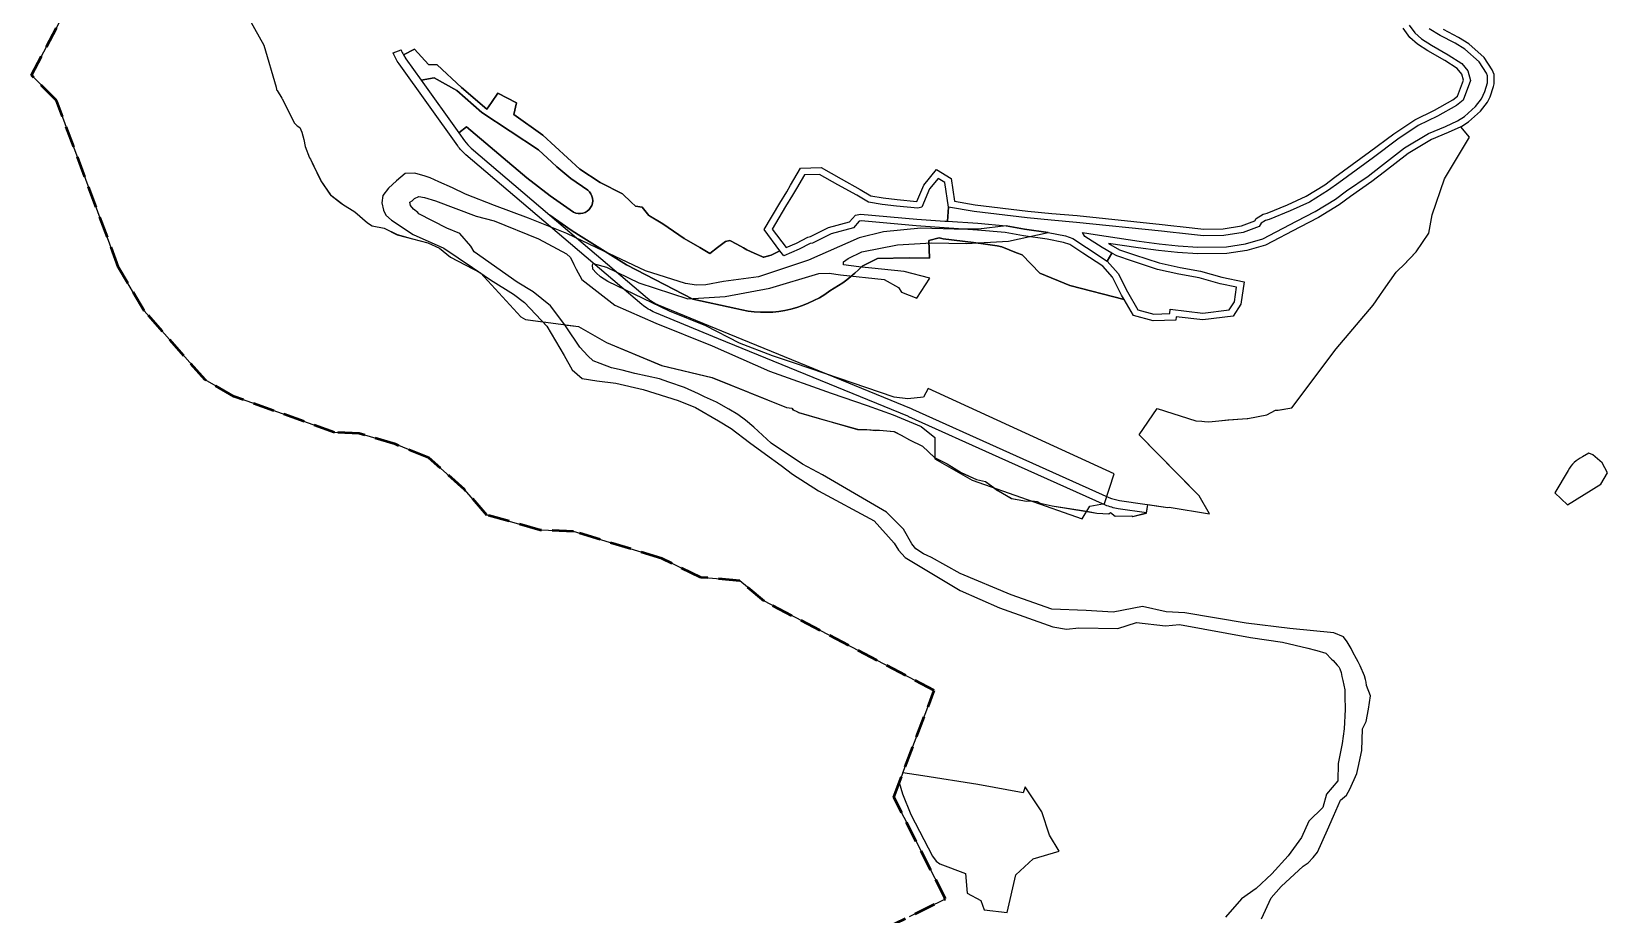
# Model space of a CAD drawing. Header units: metres. Extents: x 254550 to 279186, y 560399 to 562374.
# Drawn here: x 254550.2 to 255016.7, y 561851.3 to 562112.6 of the extents above; entities that cross this region are included whole.
import ezdxf

# ---------------------------------------------------------------- set-up
doc = ezdxf.new("R2010")
doc.units = ezdxf.units.M
doc.linetypes.add('DASHED2', pattern=[9.525, 6.35, -3.175])
for name, color, linetype, lineweight in [('E-1', 106, 'Continuous', 25), ('Institutional-1', 140, 'Continuous', 25), ('parking', 254, 'Continuous', 25), ('Road', 253, 'Continuous', 25), ('Service-1', 183, 'Continuous', 25), ('Surveyed_Boundary', 7, 'DASHED2', 50)]:
    doc.layers.add(name, color=color, linetype=linetype, lineweight=lineweight)

msp = doc.modelspace()

# ---------------------------------------------------------------- linework, layer by layer
at = {"layer": 'E-1'}
msp.add_line((254880.3, 561970.12), (254880.66, 561972.59), dxfattribs=at)
msp.add_lwpolyline([(254725.16, 562064.57), (254718.54, 562067.87), (254712.51, 562071.9), (254708.84, 562075.25), (254705.18, 562078.6), (254701.51, 562081.95), (254692.96, 562088.03), (254693.78, 562091.5), (254688.2, 562094.35), (254686.31, 562091.56), (254684.93, 562089.57), (254677.49, 562095.99), (254670.26, 562102.78), (254667.72, 562102.85), (254663.55, 562107.33), (254660.28, 562105.69), (254661.02, 562104.51), (254665.56, 562098.16), (254669.36, 562098.93), (254676.09, 562095.19), (254683.49, 562088.62), (254700.27, 562077.56), (254704.17, 562073.91), (254705.69, 562072.52), (254709.83, 562069.12), (254714.84, 562065.66, -0.911593), (254710.62, 562059.13), (254703.72, 562063.98), (254696.83, 562069.28), (254678.94, 562084.36), (254676.72, 562082.57), (254678.4, 562080.22, 0.061286), (254680.38, 562078.06), (254703.63, 562058.28), (254709.95, 562053.83), (254712.07, 562052.43), (254726.29, 562043.57), (254746.01, 562033.43), (254758.69, 562030.63, 0.230072), (254786.52, 562035.86, 0.072301), (254796.08, 562043.14), (254800.59, 562045.47), (254810, 562045.63), (254816.03, 562045.55), (254815.79, 562050.7), (254818.89, 562051.49), (254820.11, 562051.29), (254829.09, 562050.2), (254832.6, 562049.71), (254836.11, 562049.22), (254837.48, 562048.86), (254841.76, 562047.06), (254843.5, 562046.55), (254848.67, 562041.13), (254857.58, 562037.46), (254873.64, 562033.27), (254872.86, 562034.61), (254870.22, 562039.88), (254867.34, 562043.16), (254861.43, 562047.01), (254857.56, 562049.53), (254855.72, 562050.17), (254850.84, 562051.16), (254843.84, 562052.13), (254838.47, 562053.09), (254830.2, 562053.84), (254820.39, 562054.51), (254812.09, 562055.08), (254795.75, 562056.57), (254795.21, 562056.44), (254793.49, 562054.51), (254786.88, 562052.74), (254781.43, 562049.97), (254780.7, 562049.84), (254777.49, 562048.16), (254772.94, 562046.17), (254771.76, 562047.73), (254769.16, 562046.42), (254766.85, 562045.82), (254766.39, 562046.01), (254764.14, 562047), (254761.9, 562047.99), (254761.01, 562048.54), (254758.97, 562049.66), (254756.93, 562050.78), (254755.66, 562050.47), (254753.31, 562048.71), (254750.95, 562046.95), (254748.02, 562048.66), (254743.36, 562051.39), (254740.24, 562053.54), (254737.12, 562055.7), (254732.94, 562058.14), (254731, 562060.64), (254728.99, 562060.91), (254727.71, 562062.13)], format="xyb", close=True, dxfattribs=at)
for points in [[(254810.15, 561850.69, 0), (254820.73, 561855.89, 0), (254805.45, 561886.04, 0), (254807.09, 561890.35, 0), (254808.05, 561887.01, 0), (254810.52, 561880.9, 0), (254816.94, 561868.58, 0), (254818.04, 561867.1, 0), (254819.07, 561866.31, 0), (254826.67, 561863.41, 0), (254827.17, 561857.61, 0), (254831.24, 561855.42, 0), (254832.22, 561852.66, 0), (254838.98, 561851.89, 0), (254841.58, 561863.03, 0), (254846.76, 561867.76, 0), (254854.45, 561870.05, 0), (254851.6, 561874.78, 0), (254849.3, 561881.67, 0), (254844.37, 561889.03, 0), (254843.77, 561887.29, 0), (254830.35, 561889.77, 0), (254814.03, 561892.34, 0), (254808.16, 561893.16, 0), (254817.44, 561917.6, 0), (254767.14, 561943.98, 0), (254759.91, 561950.01, 0), (254748.37, 561951.04, 0), (254736.75, 561956.67, 0), (254710.67, 561964.64, 0), (254700.78, 561965.06, 0), (254684.99, 561969.49, 0), (254678.33, 561977.04, 0), (254667.79, 561986.45, 0), (254657.97, 561990.43, 0), (254647.19, 561993.61, 0), (254639.85, 561993.97, 0), (254610.13, 562004.58, 0), (254601.6, 562009.49, 0), (254583.53, 562029.97, 0), (254575.95, 562042.78, 0), (254557.55, 562092.23, 0), (254550.18, 562099.67, 0), (254565.71, 562129.08, 0)], [(254612.97, 562119.34, 0), (254619, 562108.52, 0), (254622.6, 562096.14, 0), (254622.73, 562095.29, 0), (254622.89, 562095.15, 0), (254624.32, 562092.83, 0), (254624.34, 562092.66, 0), (254628.08, 562085.52, 0), (254628.87, 562084.72, 0), (254629.63, 562084.16, 0), (254630.2, 562082.83, 0), (254630.82, 562080.66, 0), (254631.15, 562078.57, 0), (254632.51, 562075.26, 0), (254632.79, 562074.78, 0), (254633.73, 562072.69, 0), (254635.59, 562069.01, 0), (254635.85, 562068.41, 0), (254638.68, 562064.22, 0), (254642, 562061.73, 0), (254642.26, 562061.46, 0), (254645.94, 562059.19, 0), (254649.66, 562056.01, 0), (254651.04, 562055.06, 0), (254654.62, 562054.42, 0), (254658.46, 562052.47, 0), (254662.99, 562051.27, 0), (254667.49, 562050.01, 0), (254670.98, 562048.46, 0), (254674.2, 562045.78, 0), (254683.06, 562041.21, 0), (254695.02, 562028.17, 0), (254696.44, 562027.38, 0), (254701.55, 562026.69, 0)], [(254914.29, 561850.04, 50.82), (254917.21, 561856.25, 51.9), (254920.14, 561859.52, 52.62), (254926.67, 561865.59, 53.61), (254928.18, 561866.6, 53.93), (254929.6, 561868.13, 54.21), (254930.89, 561869.69, 54.44), (254933.88, 561876.35, 54.98), (254935.66, 561880.39, 55.48), (254937.72, 561885.11, 56.14), (254939.49, 561886.64, 56.44), (254940.5, 561888.39, 56.66), (254942.54, 561893.01, 57.11), (254942.94, 561894.83, 57.52), (254944.03, 561899.77, 57.79), (254944.25, 561906.2, 58.28), (254945.31, 561908.44, 58.64), (254945.97, 561912.07, 58.93), (254946.61, 561915.96, 59.24), (254945.4, 561919.07, 59.35), (254945.3, 561920.07, 59.48), (254945.11, 561920.81, 59.57), (254944.81, 561921.92, 59.51), (254943.5, 561924.9, 59.66), (254942.91, 561926.02, 59.74), (254942.44, 561926.95, 59.85), (254941.34, 561928.87, 59.77), (254940.9, 561929.99, 59.81), (254939.64, 561931.96, 59.74), (254938.63, 561933.43, 59.81), (254935.76, 561934.68, 59.62), (254922.68, 561935.91, 58.71), (254909.77, 561937.48, 57.83), (254891.62, 561940.54, 56.43), (254886.06, 561940.81, 56.05), (254879.11, 561942.39, 55.64), (254870.42, 561940.71, 54.38), (254862.45, 561941.21, 53.19), (254852.22, 561941.67, 51.78), (254840.22, 561945.85, 50.26), (254825.11, 561952.2, 48.14), (254816.66, 561956.94, 46.5), (254815.37, 561957.5, 46.32), (254814.27, 561958.02, 46.22), (254811.98, 561959.54, 45.81), (254810.81, 561960.97, 45.62), (254808.33, 561965.32, 45.11), (254803.3, 561970.33, 44.33), (254784.36, 561981.41, 41.4), (254778.46, 561984.58, 40.33), (254769.14, 561990.74, 38.9), (254764.06, 561995.48, 38.23), (254761.6, 561997.53, 38), (254759.3, 561999.25, 37.71), (254756.64, 562000.79, 37.42), (254752.98, 562002.95, 36.9), (254749.45, 562004.44, 36.47), (254747.62, 562005.35, 36.42), (254743.48, 562007.21, 35.93), (254738.86, 562008.86, 35.36), (254736.14, 562009.79, 35.18), (254728.84, 562011.34, 34.4), (254725.09, 562012.36, 34.14), (254721.87, 562013.1, 33.44), (254718.49, 562014.3, 32.96), (254716.49, 562015.18, 32.48), (254714.92, 562016.62, 32.11), (254712.49, 562019.16, 31.49), (254711.15, 562021.3, 31.06), (254709.89, 562023.17, 30.79), (254708.03, 562025.76, 30.41), (254707.99, 562025.82, 0), (254712.1, 562025.26, 0), (254720.41, 562020.53, 0), (254736.74, 562013.73, 0), (254751.64, 562010.22, 0), (254773.71, 562001.36, 0), (254775.31, 562001.08, 0), (254775.63, 562000.64, 0), (254776.55, 562000.27, 0), (254777.31, 561999.86, 0), (254783.44, 561998.06, 0), (254794.72, 561994.86, 0), (254797.51, 561994.81, 0), (254800.11, 561994.56, 0), (254801.27, 561994.6, 0), (254805.52, 561994.19, 0), (254807.65, 561993.14, 0), (254810.15, 561991.73, 0), (254813.95, 561989.87, 0), (254817.57, 561986.47, 0), (254821.28, 561984.66, 0), (254825.36, 561982.07, 0), (254829.96, 561979.99, 0), (254832.64, 561979.42, 0), (254836.15, 561976.81, 0), (254840.36, 561974.38, 0), (254844.79, 561973.61, 0), (254846.22, 561973.72, 0), (254847.12, 561973.56, 0), (254847.88, 561973.48, 0), (254848.81, 561973.02, 0), (254852.39, 561972.23, 0), (254862.58, 561970.59, 0), (254865.61, 561970.02, 0), (254869.12, 561969.83, 0), (254869.63, 561970.24, 0), (254870.98, 561969.2, 0), (254875.97, 561969.22, 0), (254876.27, 561969.07, 0), (254880.32, 561970.1, 0), (254880.66, 561972.59, 0), (254886.58, 561971.71, 0), (254886.94, 561971.81, 0), (254898.88, 561969.89, 0), (254895.86, 561975.15, 0), (254894.2, 561976.83, 0), (254878.07, 561993.24, 0), (254883.47, 562001.06, 0), (254894.91, 561997.38, 0), (254896.61, 561997.27, 0), (254897.46, 561997.19, 0), (254898.77, 561997.08, 0), (254901.7, 561997.37, 0), (254904.35, 561997.63, 0), (254910.05, 561998.03, 0), (254910.32, 561998.08, 0), (254915.86, 561999.14, 0), (254918.51, 562000.58, 0), (254919.2, 562000.52, 0), (254923.26, 562001.24, 0), (254936.41, 562018.64, 0), (254947.33, 562031.59, 0), (254949.34, 562034.46, 0), (254950.47, 562036.08, 0), (254954.18, 562041.38, 0), (254954.9, 562042.03, 0), (254956.3, 562043.38, 0), (254960.14, 562047.44, 0), (254963.89, 562052.96, 0), (254964.89, 562058.32, 0), (254968.51, 562068.95, 0), (254975.88, 562081.34, 0), (254973.3, 562084.39, 0), (254975.62, 562085.86, 0), (254979.13, 562089.05, 0), (254981.21, 562091.65, 0), (254981.97, 562093.31, 0), (254982.98, 562096.28, 0), (254983.23, 562097.09, 0), (254983.2, 562099.92, 0), (254982.65, 562101.23, 0), (254980.26, 562104.9, 0), (254975.73, 562108.98, 0), (254972.63, 562110.86, 0), (254968.24, 562113.2, 0)], [(254701.55, 562026.69, 29.58), (254702.77, 562025.42, 29.76), (254707.87, 562016.7, 31.28), (254710.22, 562012.52, 31.93), (254713.17, 562009.87, 31.39), (254717.51, 562009.19, 32.52), (254723.2, 562008.54, 33.24), (254731.27, 562006.63, 34.12), (254741.65, 562003.44, 35.45), (254746.78, 562001.3, 36.3), (254753.56, 561997.35, 36.39), (254757.33, 561995.11, 37.42), (254762.71, 561990.93, 38.2), (254767.5, 561987.49, 38.71), (254772.07, 561984.21, 39.55), (254775.44, 561981.58, 39.99), (254783.13, 561976.63, 41.28), (254799.61, 561967.79, 43.8), (254805.52, 561961.17, 44.87), (254806.84, 561959.13, 45.17), (254808.86, 561956.89, 45.58), (254825.12, 561947.13, 47.86), (254836.75, 561942.05, 49.57), (254852.59, 561936.42, 51.67), (254856.58, 561935.68, 52.11), (254860.2, 561936.11, 52.67), (254871.75, 561935.9, 54.22), (254877.28, 561937.74, 55.03), (254885.9, 561936.75, 55.71), (254890.05, 561937.13, 56.2), (254911.02, 561933.27, 57.63), (254920.54, 561931.84, 58.23), (254928.01, 561930.14, 58.81), (254930.3, 561929.47, 59.03), (254930.7, 561929.42, 59.04), (254933.33, 561928.62, 59.26), (254935.08, 561926.81, 59.37), (254935.49, 561926.49, 59.23), (254936.74, 561925.11, 59.21), (254937.19, 561924.54, 59.35), (254937.52, 561923.96, 59.19), (254937.91, 561922.9, 59.11), (254938.06, 561921.76, 59.07), (254938.39, 561920.54, 58.98), (254939.02, 561917.77, 58.78), (254939.02, 561915.86, 58.59), (254939.07, 561911.97, 58.17), (254938.78, 561906.18, 57.69), (254938.16, 561901.84, 57.26), (254937.01, 561895.99, 56.61), (254936.95, 561890.8, 56.35), (254933.61, 561886.92, 55.69), (254932.51, 561882.96, 55.32), (254928.37, 561878.89, 54.52), (254926.12, 561874.1, 53.93), (254922.17, 561868.67, 52.95), (254917.41, 561863.28, 52.2), (254912.75, 561859.02, 51.64), (254908.37, 561855.87, 50.89), (254903.64, 561850.51, 50.24)]]:
    msp.add_polyline3d(points, dxfattribs=at)
at = {"layer": 'Institutional-1'}
msp.add_lwpolyline([(254612.96, 562119.35), (254619, 562108.53), (254622.6, 562096.15), (254622.7, 562095.43), (254622.8, 562095.23), (254622.88, 562095.16), (254624.32, 562092.84), (254624.34, 562092.67), (254628.08, 562085.52), (254628.87, 562084.72), (254629.62, 562084.17), (254630.19, 562082.84), (254630.82, 562080.67), (254631.15, 562078.58), (254632.5, 562075.26), (254632.79, 562074.79), (254633.72, 562072.7), (254635.58, 562069.02), (254635.85, 562068.42), (254638.53, 562064.45), (254638.78, 562064.15), (254641.99, 562061.74), (254642.25, 562061.47), (254645.94, 562059.19), (254649.66, 562056.02), (254651.03, 562055.06), (254654.61, 562054.42), (254658.45, 562052.48), (254662.98, 562051.27), (254667.48, 562050.02), (254670.97, 562048.47), (254674.19, 562045.79), (254683.06, 562041.22), (254695.01, 562028.17), (254696.44, 562027.39), (254712.07, 562025.27), (254720.38, 562020.54), (254736.71, 562013.74), (254751.61, 562010.24), (254773.68, 562001.37), (254775.28, 562001.09), (254775.6, 562000.65), (254776.53, 562000.29), (254777.29, 561999.87), (254783.41, 561998.08), (254794.69, 561994.87), (254797.48, 561994.82), (254800.09, 561994.58), (254801.25, 561994.62), (254805.49, 561994.2), (254807.63, 561993.16), (254810.12, 561991.74), (254813.93, 561989.88), (254817.54, 561986.48), (254821.25, 561984.68), (254825.33, 561982.09), (254829.93, 561980), (254832.62, 561979.44), (254836.12, 561976.82), (254840.33, 561974.4), (254844.76, 561973.62), (254846.2, 561973.73), (254847.09, 561973.57), (254847.85, 561973.5), (254848.79, 561973.04), (254852.36, 561972.25), (254862.56, 561970.61), (254865.58, 561970.04), (254869.09, 561969.84), (254869.61, 561970.26), (254870.95, 561969.21), (254875.95, 561969.23), (254876.24, 561969.09), (254880.3, 561970.12), (254871.89, 561971.36, -0.068292), (254868.11, 561972.46), (254836.69, 561986.48), (254809.95, 561998.6, 0.009473), (254809.62, 561998.75), (254753.54, 562021.66), (254734.75, 562029.44, -0.078172), (254730.91, 562031.8), (254678.77, 562076.15, -0.061286), (254676.37, 562078.76), (254658.98, 562103.06, -0.062687), (254657.26, 562106.24), (254659.59, 562107.15, 0.033676), (254660.28, 562105.69), (254663.55, 562107.33), (254667.72, 562102.85), (254670.26, 562102.78), (254677.49, 562095.99), (254684.93, 562089.57), (254686.31, 562091.56), (254688.2, 562094.35), (254693.78, 562091.5), (254692.96, 562088.03), (254701.51, 562081.95), (254705.18, 562078.6), (254708.84, 562075.25), (254712.51, 562071.9), (254718.54, 562067.87), (254725.16, 562064.57), (254727.71, 562062.13), (254728.99, 562060.91), (254731, 562060.64), (254732.9, 562058.19), (254733.13, 562058.03), (254737.12, 562055.7), (254740.24, 562053.54), (254743.36, 562051.39), (254748.02, 562048.66), (254750.95, 562046.95), (254753.31, 562048.71), (254755.66, 562050.47), (254756.93, 562050.78), (254758.97, 562049.66), (254761.01, 562048.54), (254761.9, 562047.99), (254764.14, 562047), (254766.39, 562046.01), (254766.81, 562045.84), (254766.95, 562045.85), (254769.16, 562046.42), (254771.76, 562047.73), (254767.04, 562053.98), (254771.73, 562061.81), (254773.79, 562065.15), (254774.89, 562067.11), (254777.88, 562072.14), (254783.99, 562072.32), (254789.89, 562068.97), (254795.49, 562065.88), (254798.62, 562064), (254802.3, 562063.41), (254806.49, 562062.88), (254812.28, 562062.33), (254814.33, 562067.08), (254818.1, 562071.78), (254822.43, 562069.08), (254823.39, 562062.38), (254829.5, 562061.34), (254845.12, 562059.44), (254852.26, 562058.71), (254859.72, 562058.11), (254884.91, 562055.5), (254887.49, 562055.17), (254891.14, 562054.84), (254897.27, 562054.14), (254902.95, 562054.22), (254908.39, 562055.1), (254912.31, 562056.57), (254912.76, 562057.28), (254914.77, 562058.53), (254915.99, 562058.83), (254922.04, 562061.33), (254927.56, 562063.88), (254933.02, 562067.27), (254936.04, 562069.46), (254946.29, 562076.95), (254953.5, 562082.36), (254959.74, 562086.5), (254965.52, 562089.35), (254970.96, 562092.38), (254972.35, 562093.51), (254974.11, 562098.19), (254973.58, 562100), (254972.23, 562101.64), (254968.57, 562104.01), (254963.57, 562106.88), (254960.51, 562108.86), (254958.23, 562110.85), (254956.24, 562113.55)], format="xyb", dxfattribs=at)
for points in [[(254705.69, 562072.52), (254704.17, 562073.91), (254700.27, 562077.56), (254683.49, 562088.62), (254676.09, 562095.19), (254669.36, 562098.93), (254665.56, 562098.16), (254676.72, 562082.57), (254678.94, 562084.36), (254696.83, 562069.28), (254703.72, 562063.98), (254710.62, 562059.13, 0.911593), (254714.84, 562065.66), (254709.83, 562069.12)], [(254936.41, 562018.64), (254947.33, 562031.59), (254949.34, 562034.46), (254950.47, 562036.08), (254954.18, 562041.38), (254954.9, 562042.03), (254956.16, 562043.25), (254956.32, 562043.41), (254956.42, 562043.51), (254960.14, 562047.44), (254963.89, 562052.96), (254964.89, 562058.32), (254968.51, 562068.95), (254975.88, 562081.34), (254973.3, 562084.39), (254969.62, 562082.69), (254964.69, 562080.61), (254957.75, 562076.47), (254950.75, 562071.03), (254947.03, 562068.2), (254940.66, 562063.82), (254937.36, 562061.34), (254931.22, 562057.57), (254925.63, 562054.73), (254915.46, 562049.34), (254909.96, 562047.78), (254904.09, 562046.88), (254895.46, 562046.81), (254889.45, 562047.18), (254883.79, 562047.79), (254877.81, 562048.59), (254868.99, 562049.89), (254872.31, 562048.03), (254876.72, 562046.51), (254884.07, 562044.14), (254890.26, 562042.74), (254896.27, 562041.67), (254902.54, 562039.88), (254909.2, 562038.47), (254908.2, 562031.89), (254905.88, 562028.38), (254896.97, 562027.27), (254889.06, 562028.2), (254888.96, 562027.22), (254882.25, 562026.98), (254876.4, 562028.54), (254873.64, 562033.27), (254857.58, 562037.46), (254848.67, 562041.13), (254843.5, 562046.55), (254841.76, 562047.06), (254837.48, 562048.86), (254836.11, 562049.22), (254832.6, 562049.71), (254829.09, 562050.2), (254820.11, 562051.29), (254818.89, 562051.49), (254815.79, 562050.7), (254816.03, 562045.55), (254810, 562045.63), (254800.59, 562045.47), (254796.08, 562043.14, -0.072301), (254786.52, 562035.86, -0.230072), (254758.69, 562030.63), (254746.01, 562033.43), (254726.29, 562043.57), (254712.07, 562052.43), (254709.95, 562053.83), (254703.63, 562058.28), (254732.53, 562033.7, 0.078172), (254735.71, 562031.75), (254754.49, 562023.97), (254810.56, 562001.06, -0.009473), (254810.98, 562000.88), (254837.71, 561988.76), (254869.13, 561974.74, 0.068292), (254872.26, 561973.83), (254886.58, 561971.71), (254886.94, 561971.81), (254898.88, 561969.89), (254895.86, 561975.15), (254878.07, 561993.24), (254883.47, 562001.06), (254894.91, 561997.38), (254896.61, 561997.27), (254897.46, 561997.19), (254898.77, 561997.08), (254901.7, 561997.37), (254904.62, 561997.66), (254904.67, 561997.65), (254910.05, 561998.03), (254910.32, 561998.08), (254915.86, 561999.14), (254918.51, 562000.58), (254919.17, 562000.52), (254919.22, 562000.52), (254923.26, 562001.24)]]:
    msp.add_lwpolyline(points, format="xyb", close=True, dxfattribs=at)
msp.add_lwpolyline([(254849.3, 561881.67), (254844.36, 561889.03), (254843.77, 561887.3), (254830.34, 561889.77), (254814.03, 561892.35), (254808.14, 561893.16), (254807.09, 561890.35), (254808.05, 561887.01), (254810.52, 561880.9), (254816.94, 561868.58), (254818.04, 561867.1), (254819.07, 561866.31), (254826.67, 561863.41), (254827.17, 561857.61), (254831.24, 561855.42), (254832.22, 561852.66), (254838.98, 561851.89), (254841.58, 561863.03), (254846.76, 561867.76), (254854.45, 561870.05), (254851.6, 561874.78)], close=True, dxfattribs=at)
at = {"layer": 'parking'}
for points in [[(254821.61, 562060.65), (254820.59, 562067.88), (254818.55, 562069.14), (254816.06, 562066.04), (254813.71, 562060.6), (254812.57, 562060.29), (254806.27, 562060.89), (254802.02, 562061.43), (254797.92, 562062.09), (254794.49, 562064.15), (254788.92, 562067.22), (254783.49, 562070.3), (254779.04, 562070.17), (254776.62, 562066.11), (254775.51, 562064.13), (254773.44, 562060.77), (254769.45, 562054.11), (254773.58, 562048.64), (254776.63, 562049.97), (254780.05, 562051.76), (254780.79, 562051.89), (254786.16, 562054.62), (254792.39, 562056.29), (254794.14, 562058.24), (254795.61, 562058.59), (254812.25, 562057.08), (254820.53, 562056.51), (254821.32, 562056.45)], [(254902.06, 562037.94), (254895.82, 562039.71), (254889.86, 562040.78), (254883.54, 562042.2), (254876.09, 562044.62), (254871.49, 562046.2), (254869.98, 562047.04), (254868.66, 562044.68), (254871.89, 562041), (254874.62, 562035.56), (254877.72, 562030.26), (254882.48, 562028.99), (254887.14, 562029.15), (254887.26, 562030.42), (254896.97, 562029.28), (254904.72, 562030.25), (254906.29, 562032.63), (254906.94, 562036.91)]]:
    msp.add_lwpolyline(points, close=True, dxfattribs=at)
at = {"layer": 'Road'}
msp.add_lwpolyline([(254958.01, 562114.52), (254959.71, 562112.22), (254961.72, 562110.46), (254964.61, 562108.59), (254969.61, 562105.72), (254973.58, 562103.15), (254975.38, 562100.96), (254976.22, 562098.12), (254974.03, 562092.3), (254972.09, 562090.72), (254966.45, 562087.58), (254960.74, 562084.77), (254954.65, 562080.72), (254947.48, 562075.34), (254937.22, 562067.84), (254934.14, 562065.61), (254928.51, 562062.12), (254922.84, 562059.5), (254916.62, 562056.93), (254915.55, 562056.66), (254914.2, 562055.83), (254913.64, 562054.94), (254908.91, 562053.15), (254903.12, 562052.23), (254897.17, 562052.14), (254890.94, 562052.85), (254887.27, 562053.18), (254884.68, 562053.51), (254859.54, 562056.11), (254852.08, 562056.72), (254844.9, 562057.45), (254829.21, 562059.36), (254821.61, 562060.65), (254821.32, 562056.45), (254830.36, 562055.83), (254838.74, 562055.07), (254844.15, 562054.11), (254851.17, 562053.13), (254856.26, 562052.11), (254858.45, 562051.34), (254862.52, 562048.69), (254868.66, 562044.68), (254869.98, 562047.04), (254867.15, 562048.63), (254861.98, 562051.95), (254861.28, 562053.07), (254865.07, 562052.49), (254878.09, 562050.57), (254884.03, 562049.77), (254889.62, 562049.17), (254895.51, 562048.81), (254903.93, 562048.88), (254909.54, 562049.73), (254914.71, 562051.21), (254924.71, 562056.51), (254930.24, 562059.31), (254936.23, 562063), (254939.49, 562065.44), (254945.86, 562069.82), (254949.53, 562072.62), (254956.62, 562078.13), (254963.79, 562082.4), (254968.81, 562084.52), (254972.34, 562086.15), (254974.4, 562087.46), (254977.67, 562090.42), (254979.49, 562092.7), (254980.45, 562094.81), (254981.23, 562097.38), (254981.21, 562099.51), (254980.88, 562100.29), (254978.72, 562103.59), (254974.54, 562107.37), (254971.64, 562109.12), (254967.26, 562111.46), (254963.97, 562113.42)], dxfattribs=at)
msp.add_polyline3d([(254914.29, 561850.04, 50.82), (254917.21, 561856.25, 51.9), (254920.14, 561859.52, 52.62), (254926.67, 561865.59, 53.61), (254928.18, 561866.6, 53.93), (254929.6, 561868.13, 54.21), (254930.89, 561869.69, 54.44), (254933.88, 561876.35, 54.98), (254935.66, 561880.39, 55.48), (254937.72, 561885.11, 56.14), (254939.49, 561886.64, 56.44), (254940.5, 561888.39, 56.66), (254942.54, 561893.01, 57.11), (254942.94, 561894.83, 57.52), (254944.03, 561899.77, 57.79), (254944.25, 561906.2, 58.28), (254945.31, 561908.44, 58.64), (254945.97, 561912.07, 58.93), (254946.61, 561915.96, 59.24), (254945.4, 561919.07, 59.35), (254945.3, 561920.07, 59.48), (254945.11, 561920.81, 59.57), (254944.81, 561921.92, 59.51), (254943.5, 561924.9, 59.66), (254942.91, 561926.02, 59.74), (254942.44, 561926.95, 59.85), (254941.34, 561928.87, 59.77), (254940.9, 561929.99, 59.81), (254939.64, 561931.96, 59.74), (254938.63, 561933.43, 59.81), (254935.76, 561934.68, 59.62), (254922.68, 561935.91, 58.71), (254909.77, 561937.48, 57.83), (254891.62, 561940.54, 56.43), (254886.06, 561940.81, 56.05), (254879.11, 561942.39, 55.64), (254870.42, 561940.71, 54.38), (254862.45, 561941.21, 53.19), (254852.22, 561941.67, 51.78), (254840.22, 561945.85, 50.26), (254825.11, 561952.2, 48.14), (254816.66, 561956.94, 46.5), (254815.37, 561957.5, 46.32), (254814.27, 561958.02, 46.22), (254811.98, 561959.54, 45.81), (254810.81, 561960.97, 45.62), (254808.33, 561965.32, 45.11), (254803.3, 561970.33, 44.33), (254784.36, 561981.41, 41.4), (254778.46, 561984.58, 40.33), (254769.14, 561990.74, 38.9), (254764.06, 561995.48, 38.23), (254761.6, 561997.53, 38), (254759.3, 561999.25, 37.71), (254756.64, 562000.79, 37.42), (254752.98, 562002.95, 36.9), (254749.45, 562004.44, 36.47), (254747.62, 562005.35, 36.42), (254743.48, 562007.21, 35.93), (254738.86, 562008.86, 35.36), (254736.14, 562009.79, 35.18), (254728.84, 562011.34, 34.4), (254725.09, 562012.36, 34.14), (254721.87, 562013.1, 33.44), (254718.49, 562014.3, 32.96), (254716.49, 562015.18, 32.48), (254714.92, 562016.62, 32.11), (254712.49, 562019.16, 31.49), (254711.15, 562021.3, 31.06), (254709.89, 562023.17, 30.79), (254708.03, 562025.76, 30.41), (254703.78, 562031.37, 29.54), (254698.69, 562035.6, 28.98), (254694, 562038.37, 28.33), (254681.18, 562047.42, 26.62), (254680.22, 562049.03, 26.51), (254676.95, 562052.79, 26.14), (254673.14, 562054.37, 25.93), (254664.84, 562058.6, 25.01), (254664.59, 562059.08, 25), (254663.22, 562060.06, 24.6), (254662.4, 562061.07, 24.32), (254662.19, 562062.1, 24.18), (254662.84, 562062.46, 24.07), (254663.57, 562063.15, 23.78), (254664.89, 562063.75, 23.47), (254666.54, 562063.47, 23.08), (254669.78, 562062.48, 22.61), (254681.8, 562057.99, 20.86), (254687.13, 562056.58, 20.06), (254700.28, 562051.27, 17.84), (254708.54, 562046.78, 17.14), (254709.79, 562045.68, 17.03), (254710.73, 562043.63, 16.97), (254711.41, 562042.31, 17.32), (254713.14, 562039.18, 17.54), (254722.84, 562031.63, 17.91), (254735.04, 562026.3, 18.94), (254751.67, 562019.56, 20.24), (254768.65, 562012.03, 21.96), (254786.9, 562005.55, 23.3), (254797.55, 562001.94, 24.78), (254805.27, 561999.19, 24.78), (254813.52, 561995.69, 25.09), (254817.56, 561992.4, 25.27), (254817.57, 561986.09, 25.33), (254828.65, 561979.86, 25.64), (254861.25, 561968.34, 27.36), (254863.53, 561972.09, 27.33), (254867.85, 561972.89, 27.71), (254870.73, 561981.67, 27.56), (254842.12, 561994.79, 26.4), (254815.67, 562006.91, 25.39), (254814.21, 562004.38, 25.17), (254809.59, 562003.91, 25.08), (254805.55, 562004.38, 24.97), (254785.01, 562011.41, 23.44), (254776.06, 562014.49, 22.59), (254769.51, 562016.57, 22), (254759.79, 562020.36, 21.16), (254749.84, 562025.54, 20.07), (254739.05, 562029.82, 19.17), (254720.78, 562038.58, 17.92), (254718.64, 562039.99, 17.69), (254717.38, 562041.16, 17.35), (254716.4, 562042.31, 17.08), (254716.27, 562043.59, 16.76), (254716.48, 562043.97, 16.72), (254720.45, 562042.85, 15.87), (254730, 562038.18, 14.35), (254744.47, 562033.49, 11.8), (254755.57, 562034.22, 10.04), (254768.77, 562036.67, 7.59), (254783.28, 562040.96, 5.62), (254786.33, 562041.09, 5.4), (254789.69, 562040.62, 5.33), (254802.59, 562039.19, 8.05), (254806.85, 562036.84, 9.2), (254807.71, 562035.49, 9.46), (254812.32, 562033.7, 9.64), (254816.08, 562039.59, 9.33), (254808.52, 562041.58, 9.19), (254795.06, 562043, 6.64), (254790.59, 562043.5, 5.07), (254790.59, 562044.47, 4.77), (254791.92, 562045.42, 4.56), (254795.98, 562047.35, 3.83), (254806.52, 562049.5, 2.58), (254816.58, 562050.04, 1.08), (254826.85, 562049.89, -0.38), (254839.39, 562050.53, -1.92), (254851.17, 562053.13, 0), (254844.15, 562054.11, 0), (254838.74, 562055.07, 0), (254830.53, 562054.06, -0.4), (254823.35, 562054.1, 0.55), (254813.51, 562054.4, 1.94), (254802.39, 562053.3, 3.46), (254795.25, 562051.55, 4.17), (254780.25, 562044.88, 5.97), (254765.38, 562039.95, 8.43), (254755, 562038.61, 10.35), (254749.85, 562037.65, 10.98), (254747.07, 562037.55, 10.99), (254743.8, 562038.01, 12.39), (254731.96, 562041.79, 14.47), (254717.58, 562048.61, 16.77), (254708.7, 562052.79, 17.23), (254697.35, 562057.4, 19.12), (254687.2, 562061.1, 20.58), (254678.66, 562064.47, 21.87), (254674.85, 562066.33, 22.54), (254670.72, 562068.11, 23.01), (254668.24, 562069.29, 23.35), (254666.69, 562069.74, 23.31), (254663.63, 562070.69, 23.72), (254660.82, 562070.55, 24.2), (254658.22, 562068.4, 24.29), (254655.84, 562066.19, 24.47), (254654.23, 562064.04, 24.7), (254653.93, 562061.87, 24.86), (254654.4, 562059.68, 24.79), (254655.12, 562058.22, 24.8), (254656.72, 562056.8, 24.89), (254663.14, 562052.55, 25.12), (254672.27, 562048.49, 25.84), (254680.74, 562042.74, 26.2), (254686.1, 562039.1, 27.11), (254692.86, 562034.83, 28.1), (254696.08, 562032.37, 28.78), (254702.77, 562025.42, 29.76), (254707.87, 562016.7, 31.28), (254710.22, 562012.52, 31.93), (254713.17, 562009.87, 31.39), (254717.51, 562009.19, 32.52), (254723.2, 562008.54, 33.24), (254731.27, 562006.63, 34.12), (254741.65, 562003.44, 35.45), (254746.78, 562001.3, 36.3), (254753.56, 561997.35, 36.39), (254757.33, 561995.11, 37.42), (254762.71, 561990.93, 38.2), (254767.5, 561987.49, 38.71), (254772.07, 561984.21, 39.55), (254775.44, 561981.58, 39.99), (254783.13, 561976.63, 41.28), (254799.61, 561967.79, 43.8), (254805.52, 561961.17, 44.87), (254806.84, 561959.13, 45.17), (254808.86, 561956.89, 45.58), (254825.12, 561947.13, 47.86), (254836.75, 561942.05, 49.57), (254852.59, 561936.42, 51.67), (254856.58, 561935.68, 52.11), (254860.2, 561936.11, 52.67), (254871.75, 561935.9, 54.22), (254877.28, 561937.74, 55.03), (254885.9, 561936.75, 55.71), (254890.05, 561937.13, 56.2), (254911.02, 561933.27, 57.63), (254920.54, 561931.84, 58.23), (254928.01, 561930.14, 58.81), (254930.3, 561929.47, 59.03), (254930.7, 561929.42, 59.04), (254933.33, 561928.62, 59.26), (254935.08, 561926.81, 59.37), (254935.49, 561926.49, 59.23), (254936.74, 561925.11, 59.21), (254937.19, 561924.54, 59.35), (254937.52, 561923.96, 59.19), (254937.91, 561922.9, 59.11), (254938.06, 561921.76, 59.07), (254938.39, 561920.54, 58.98), (254939.02, 561917.77, 58.78), (254939.02, 561915.86, 58.59), (254939.07, 561911.97, 58.17), (254938.78, 561906.18, 57.69), (254938.16, 561901.84, 57.26), (254937.01, 561895.99, 56.61), (254936.95, 561890.8, 56.35), (254933.61, 561886.92, 55.69), (254932.51, 561882.96, 55.32), (254928.37, 561878.89, 54.52), (254926.12, 561874.1, 53.93), (254922.17, 561868.67, 52.95), (254917.41, 561863.28, 52.2), (254912.75, 561859.02, 51.64), (254908.37, 561855.87, 50.89), (254903.64, 561850.51, 50.24)], dxfattribs=at)
at = {"layer": 'Service-1'}
msp.add_lwpolyline([(255016.75, 561982.01), (255015.17, 561984.91), (255012.4, 561987.33), (255011.23, 561987.86), (255009.33, 561986.72, 0.157233), (255005.08, 561982.73), (255001.11, 561976.11), (255004.91, 561972.49), (255014.82, 561978.62)], format="xyb", close=True, dxfattribs=at)
at = {"layer": 'Surveyed_Boundary'}
msp.add_lwpolyline([(254769.03, 561830.5), (254820.73, 561855.89), (254805.45, 561886.04), (254817.44, 561917.6), (254767.13, 561943.98), (254759.9, 561950.02), (254748.37, 561951.05), (254736.74, 561956.68), (254710.66, 561964.65), (254700.77, 561965.07), (254684.99, 561969.5), (254678.33, 561977.04), (254667.79, 561986.46), (254657.96, 561990.43), (254647.18, 561993.61), (254639.85, 561993.97), (254610.12, 562004.58), (254601.59, 562009.49), (254583.53, 562029.97), (254575.95, 562042.78), (254557.54, 562092.23), (254550.18, 562099.68), (254565.71, 562129.09)], dxfattribs=at)

doc.saveas('drawing.dxf')
